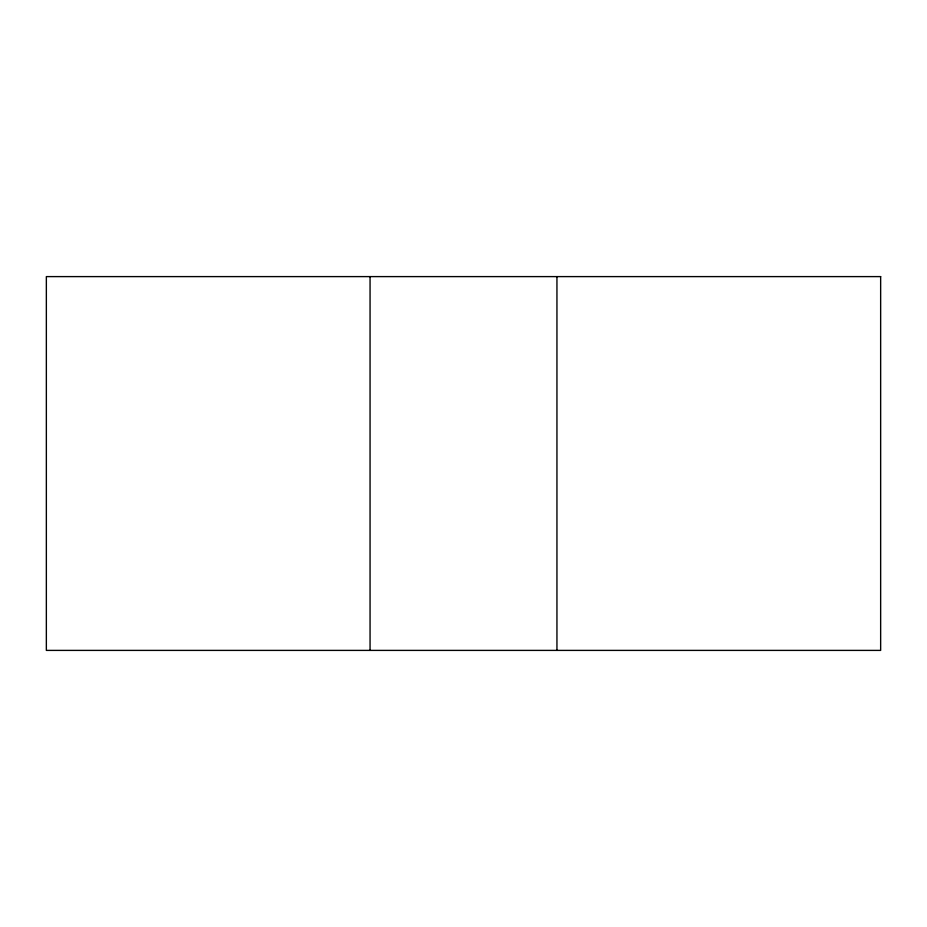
<?xml version="1.0" encoding="UTF-8"?>
<svg xmlns="http://www.w3.org/2000/svg" width="927" height="927" viewBox="0 0 927 927"><rect width="100%" height="100%" fill="white"/><g stroke="black" fill="none" stroke-linecap="round" stroke-linejoin="round"><path stroke-width="1.39" d="M556.942 276.605L556.942 650.395M370.058 276.605L370.058 650.395M880.65 276.605L46.35 276.605L46.35 650.395L880.65 650.395L880.65 276.605"/></g></svg>
